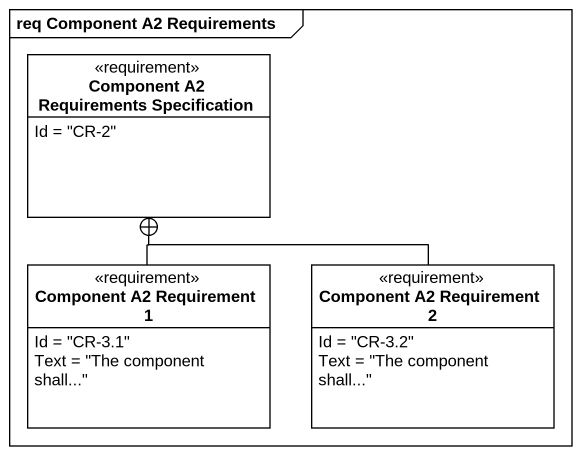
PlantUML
@startuml
mainframe req Component A2 Requirements
hide circle
hide empty members
class "Component A2 Requirements Specification" as Component_A2_Requirements <<requirement>> {
  Id = "CR-2"
}
class "Component A2 Requirement 1" as Component_A2_Requirement_1 <<requirement>> {
  Id = "CR-3.1"
  Text = "The component shall..."
}
class "Component A2 Requirement 2" as Component_A2_Requirement_2 <<requirement>> {
  Id = "CR-3.2"
  Text = "The component shall..."
}
Component_A2_Requirement_1 -up-+ Component_A2_Requirements
Component_A2_Requirement_2 -up-+ Component_A2_Requirements
@enduml
